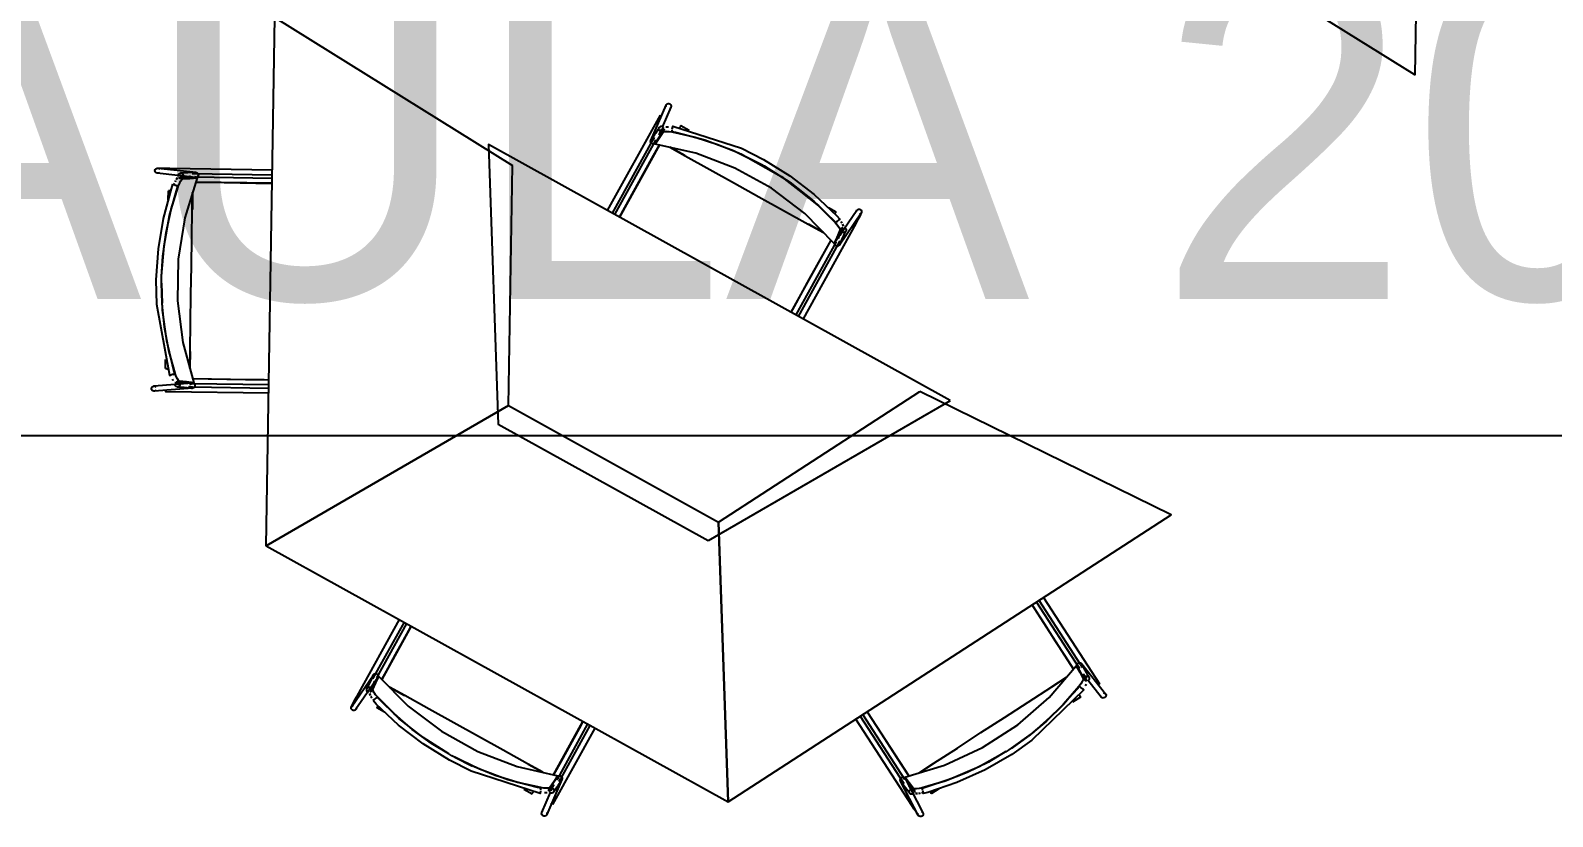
# Model space of a CAD drawing. Header units: metres. Extents: x 3.2 to 22.3, y 0.7 to 22.8.
# Drawn here: x 12.905 to 14.153, y 4.538 to 5.182 of the extents above; entities that cross this region are included whole.
import ezdxf

# ---------------------------------------------------------------- set-up
doc = ezdxf.new("R2010")
doc.units = ezdxf.units.M
for name, color, linetype in [('ARREDI', 9, 'Continuous'), ('PARETI_STRUTTURE', 7, 'Continuous'), ('WAYFINDING_RIQUADRI', 7, 'Continuous'), ('WAYFINDING_TESTI', 7, 'Continuous')]:
    doc.layers.add(name, color=color, linetype=linetype)

msp = doc.modelspace()

# ---------------------------------------------------------------- linework, layer by layer
at = {"layer": 'ARREDI'}
for points in [[(14.0475, 5.5787), (14.0405, 5.1456), (13.8455, 5.267)], [(13.0983, 4.7598), (13.1053, 5.1928), (13.3003, 5.0715)], [(13.4264, 5.1192), (13.4262, 5.1199), (13.4263, 5.1207), (13.4264, 5.1209), (13.4264, 5.1209), (13.4266, 5.1213), (13.4272, 5.1218), (13.4279, 5.1221), (13.4286, 5.1222), (13.4293, 5.1219), (13.4299, 5.1215), (13.4303, 5.1209)], [(13.4303, 5.1209), (13.4305, 5.1202), (13.4304, 5.1194), (13.4303, 5.1192), (13.4303, 5.1192), (13.4301, 5.1187), (13.4295, 5.1182)], [(13.4216, 5.1126), (13.4219, 5.1125), (13.4224, 5.1122)], [(13.4216, 5.1126), (13.4216, 5.1126)], [(13.4224, 5.1122), (13.4229, 5.1119)], [(13.5651, 5.0246), (13.5667, 5.0227), (13.568, 5.0208), (13.5688, 5.0193), (13.5689, 5.0184), (13.5665, 5.013), (13.5641, 5.0076), (13.54, 5.032), (13.5127, 5.0527), (13.4827, 5.0693), (13.4507, 5.0815), (13.4173, 5.089), (13.4206, 5.0939), (13.4239, 5.0988)], [(13.4203, 5.0966), (13.4211, 5.0977), (13.4245, 5.1027)], [(13.4205, 5.1006), (13.4204, 5.1013), (13.4204, 5.102), (13.4207, 5.1025), (13.4208, 5.1027), (13.4213, 5.1031), (13.4213, 5.1032), (13.422, 5.1035), (13.4227, 5.1035), (13.4234, 5.1033), (13.424, 5.1028)], [(13.4246, 5.1014), (13.4245, 5.1007), (13.4243, 5.1002), (13.4242, 5.1001), (13.4237, 5.0996), (13.4237, 5.0996), (13.423, 5.0993), (13.4223, 5.0993), (13.4216, 5.0995), (13.421, 5.0999), (13.4205, 5.1006)], [(13.4239, 5.0988), (13.4247, 5.0992), (13.4263, 5.0994), (13.4286, 5.0992), (13.4311, 5.0989)], [(13.4239, 5.0988), (13.4247, 5.0992), (13.4264, 5.0993), (13.4287, 5.0992), (13.4311, 5.0989)], [(13.4261, 5.1031), (13.4269, 5.1032), (13.4282, 5.1031)], [(13.4269, 5.1032), (13.4282, 5.1031)], [(13.4312, 5.1006), (13.4311, 5.1), (13.431, 5.0995), (13.431, 5.0993)], [(13.4311, 5.0989), (13.4501, 5.0946), (13.4687, 5.0887), (13.4865, 5.0815)], [(13.4313, 5.1013), (13.4315, 5.1021), (13.4316, 5.1027), (13.4317, 5.1032), (13.4317, 5.1035), (13.4317, 5.1035), (13.4317, 5.1035), (13.4317, 5.1033)], [(13.4313, 5.0989), (13.4502, 5.0945), (13.4688, 5.0887), (13.4866, 5.0815)], [(13.4384, 5.1041), (13.4382, 5.1038), (13.438, 5.1034), (13.4377, 5.1028), (13.4373, 5.1022)], [(13.6594, 4.8787), (13.2806, 5.0886), (13.2885, 4.8592)], [(13.388, 5.0291), (13.3924, 5.037), (13.3998, 5.0503), (13.4072, 5.0637), (13.4146, 5.0771), (13.4208, 5.0882)], [(13.4138, 5.0903), (13.4136, 5.0911), (13.4137, 5.0918), (13.4138, 5.092), (13.4138, 5.092), (13.414, 5.0925), (13.4146, 5.093), (13.4153, 5.0933), (13.416, 5.0933), (13.4167, 5.0931)], [(13.4175, 5.0899), (13.417, 5.0894), (13.4163, 5.0891), (13.4155, 5.089), (13.4148, 5.0893), (13.4142, 5.0897), (13.4138, 5.0903)], [(13.4416, 5.0795), (13.4294, 5.0863)], [(13.4294, 5.0863), (13.442, 5.0793), (13.4621, 5.0682), (13.4823, 5.057), (13.5025, 5.0458), (13.5227, 5.0346), (13.5428, 5.0234), (13.5554, 5.0165)], [(13.0075, 5.0658), (13.0071, 5.0665), (13.007, 5.0672), (13.0072, 5.068), (13.0076, 5.0686), (13.0082, 5.069), (13.0089, 5.0693), (13.0094, 5.0693), (13.0097, 5.0692), (13.0103, 5.0689), (13.0109, 5.0684)], [(13.019, 5.0693), (13.019, 5.0693), (13.019, 5.0689), (13.0189, 5.0684)], [(13.2971, 4.8747), (13.3003, 5.0715)], [(13.4872, 5.0812), (13.5208, 5.0625), (13.5514, 5.0385), (13.5651, 5.0247)], [(13.4872, 5.0812), (13.5209, 5.0625), (13.5514, 5.0384), (13.5652, 5.0246)], [(13.0107, 5.0656), (13.0101, 5.0652), (13.0094, 5.065), (13.0089, 5.065), (13.0087, 5.065), (13.008, 5.0653), (13.0075, 5.0658)], [(13.0189, 5.0677), (13.0189, 5.0684)], [(13.0235, 5.058), (13.0241, 5.0591)], [(13.024, 5.0589), (13.0235, 5.0579)], [(13.0255, 5.0613), (13.0245, 5.0599)], [(13.0245, 5.06), (13.0255, 5.0613)], [(13.0261, 5.0542), (13.0271, 5.0564), (13.0281, 5.0585), (13.0291, 5.0599), (13.0298, 5.0604), (13.0357, 5.0608), (13.0416, 5.0612), (13.0314, 5.0285), (13.026, 4.9947), (13.0255, 4.9604), (13.0298, 4.9264), (13.0388, 4.8934), (13.033, 4.894), (13.0271, 4.8946)], [(13.0261, 5.0542), (13.0271, 5.0565), (13.0281, 5.0585), (13.0291, 5.0599), (13.0298, 5.0604)], [(13.0263, 5.0623), (13.0262, 5.063), (13.0263, 5.0637), (13.0267, 5.0644), (13.0273, 5.0648), (13.0273, 5.0648), (13.028, 5.065), (13.0282, 5.065), (13.0287, 5.065), (13.0294, 5.0647), (13.0299, 5.0642)], [(13.0299, 5.0642), (13.0303, 5.0635), (13.0304, 5.0628), (13.0302, 5.062), (13.0298, 5.0614), (13.0293, 5.0609), (13.0292, 5.0609), (13.0286, 5.0607), (13.0284, 5.0607), (13.0278, 5.0608), (13.0271, 5.0611), (13.0266, 5.0616)], [(13.0278, 5.0619), (13.0321, 5.0622), (13.0337, 5.0624)], [(13.0302, 5.0623), (13.0302, 5.0623)], [(13.0363, 5.0625), (13.0353, 5.0625)], [(13.0385, 5.0645), (13.0389, 5.0651), (13.0395, 5.0656), (13.0402, 5.0658), (13.0407, 5.0658), (13.041, 5.0657), (13.0416, 5.0654), (13.0422, 5.0649)], [(13.0416, 5.0612), (13.0394, 5.0621)], [(13.0405, 5.0578), (13.0509, 5.0577), (13.0639, 5.0574), (13.0768, 5.0572), (13.0897, 5.057), (13.1027, 5.0568)], [(13.0422, 5.0649), (13.0425, 5.0643), (13.0426, 5.0635), (13.0424, 5.0628), (13.042, 5.0621), (13.0414, 5.0617), (13.0407, 5.0615)], [(13.0125, 4.9805), (13.0135, 4.9972), (13.0162, 5.0165), (13.0204, 5.0356), (13.0261, 5.0542)], [(13.0125, 4.9805), (13.0135, 4.9972), (13.0162, 5.0164), (13.0204, 5.0354), (13.0261, 5.054)], [(13.0202, 5.0504), (13.0194, 5.0505), (13.0188, 5.0505), (13.0183, 5.0505), (13.018, 5.0505)], [(13.0218, 5.0559), (13.0221, 5.0558), (13.0226, 5.0557), (13.0232, 5.0554), (13.0239, 5.0552), (13.0246, 5.0549)], [(13.023, 5.0567), (13.0226, 5.0557)], [(13.0226, 5.0557), (13.023, 5.0567)], [(13.0258, 5.0545), (13.0256, 5.0546), (13.0252, 5.0547), (13.0246, 5.0549)], [(13.0355, 4.9054), (13.0358, 4.9197), (13.0362, 4.9427), (13.0365, 4.9658), (13.0369, 4.9889), (13.0373, 5.012), (13.0376, 5.035), (13.0379, 5.0493)], [(13.0379, 5.0493), (13.0377, 5.0354)], [(13.5647, 5.0316), (13.565, 5.0322), (13.5654, 5.0328), (13.5656, 5.0332), (13.5657, 5.0334)], [(13.5824, 5.0335), (13.5826, 5.0342), (13.5828, 5.0347), (13.5828, 5.0347), (13.5829, 5.0349), (13.5835, 5.0353), (13.5842, 5.0356)], [(13.5842, 5.0356), (13.585, 5.0356), (13.5857, 5.0353), (13.5862, 5.0348), (13.5866, 5.0341), (13.5867, 5.0334), (13.5866, 5.0326), (13.5864, 5.0322), (13.5864, 5.0322), (13.5862, 5.032), (13.5856, 5.0316), (13.5849, 5.0313)], [(13.5554, 5.0165), (13.5432, 5.0232)], [(13.5652, 5.0246), (13.5668, 5.0226), (13.5681, 5.0208), (13.5688, 5.0193), (13.569, 5.0184)], [(13.5666, 5.0256), (13.5661, 5.0251), (13.5657, 5.0248), (13.5656, 5.0247)], [(13.5666, 5.0256), (13.5671, 5.0261), (13.5677, 5.0266), (13.5685, 5.0273), (13.5688, 5.0275)], [(13.5689, 5.0262), (13.5682, 5.027)], [(13.5688, 5.0276), (13.5688, 5.0275)], [(13.5712, 5.0194), (13.5695, 5.0155), (13.5688, 5.014)], [(13.5705, 5.024), (13.5697, 5.0252)], [(13.5722, 5.0165), (13.5714, 5.0165), (13.5707, 5.0168), (13.5702, 5.0173), (13.5698, 5.0179), (13.5697, 5.0186), (13.5697, 5.0186), (13.5698, 5.0193), (13.5699, 5.0195), (13.5702, 5.02), (13.5708, 5.0204), (13.5715, 5.0207)], [(13.5698, 5.0251), (13.5705, 5.0241)], [(13.5718, 5.0218), (13.571, 5.0233)], [(13.5711, 5.0232), (13.5718, 5.0218)], [(13.5722, 5.0206), (13.5729, 5.0204), (13.5735, 5.0199), (13.5739, 5.0193), (13.574, 5.0185), (13.574, 5.0185), (13.5739, 5.0178), (13.5738, 5.0177), (13.5735, 5.0172), (13.5729, 5.0167), (13.5722, 5.0165)], [(13.5805, 5.0245), (13.5811, 5.0242)], [(13.5819, 5.0238), (13.5819, 5.0238), (13.5818, 5.0238), (13.5816, 5.024), (13.5811, 5.0242)], [(13.5288, 4.951), (13.5315, 4.9558), (13.544, 4.9784), (13.5503, 4.9897), (13.5566, 5.001), (13.5616, 5.0102)], [(13.5641, 5.0077), (13.5659, 5.0091)], [(13.5671, 5.0053), (13.5664, 5.0054), (13.5657, 5.0056), (13.5651, 5.0061), (13.5647, 5.0068), (13.5646, 5.0075), (13.5647, 5.0083)], [(13.5679, 5.0093), (13.5684, 5.0088), (13.5688, 5.0082), (13.5689, 5.0074), (13.5688, 5.0067), (13.5686, 5.0062), (13.5686, 5.0062), (13.5684, 5.006), (13.5678, 5.0056), (13.5671, 5.0053)], [(13.5678, 5.0117), (13.5682, 5.0126)], [(13.0128, 4.9586), (13.0124, 4.9749)], [(13.0124, 4.9749), (13.0128, 4.9586)], [(13.0236, 4.9011), (13.0185, 4.9198), (13.0149, 4.9389), (13.0129, 4.958)], [(13.0236, 4.9009), (13.0185, 4.9197), (13.0149, 4.9388), (13.0129, 4.958)], [(13.0358, 4.919), (13.0356, 4.9054)], [(13.0156, 4.9049), (13.0157, 4.9049)], [(13.0157, 4.9049), (13.0159, 4.9049), (13.0164, 4.9049), (13.0171, 4.9048), (13.0178, 4.9048)], [(13.0221, 4.9002), (13.0214, 4.9), (13.0207, 4.8997), (13.02, 4.8995), (13.0196, 4.8994), (13.0193, 4.8993), (13.0193, 4.8993), (13.0193, 4.8993), (13.0195, 4.8993)], [(13.0213, 4.8963), (13.0218, 4.8952)], [(13.0219, 4.8951), (13.0213, 4.8963)], [(13.0221, 4.9002), (13.0227, 4.9004), (13.0231, 4.9005), (13.0233, 4.9006)], [(13.0271, 4.8946), (13.0264, 4.8951), (13.0255, 4.8965), (13.0245, 4.8985), (13.0236, 4.9009)], [(13.0271, 4.8946), (13.0264, 4.8951), (13.0255, 4.8965), (13.0245, 4.8986), (13.0237, 4.9009)], [(13.0379, 4.8968), (13.0507, 4.8966), (13.066, 4.8963), (13.0813, 4.8961), (13.0965, 4.8959), (13.1005, 4.8958)], [(13.008, 4.8872), (13.0074, 4.8867), (13.0067, 4.8864), (13.0065, 4.8864), (13.006, 4.8864), (13.0052, 4.8866), (13.0047, 4.8871), (13.0043, 4.8877), (13.0041, 4.8885), (13.0042, 4.8892), (13.0046, 4.8899)], [(13.0046, 4.8899), (13.0052, 4.8904), (13.0059, 4.8906), (13.0061, 4.8907), (13.0066, 4.8907), (13.0073, 4.8904), (13.0079, 4.89)], [(13.016, 4.8869), (13.016, 4.8876)], [(13.016, 4.8861), (13.016, 4.886), (13.016, 4.8864), (13.016, 4.8869)], [(13.0308, 4.8925), (13.0293, 4.8926), (13.0234, 4.8933)], [(13.0271, 4.8908), (13.0266, 4.8903), (13.0259, 4.89), (13.0253, 4.89), (13.0252, 4.89), (13.0245, 4.8902), (13.0245, 4.8902), (13.0239, 4.8907), (13.0235, 4.8914), (13.0234, 4.8921)], [(13.0244, 4.894), (13.0251, 4.8943), (13.0257, 4.8943), (13.0259, 4.8943), (13.0265, 4.894), (13.0265, 4.894), (13.0271, 4.8936), (13.0275, 4.8929), (13.0276, 4.8922), (13.0275, 4.8915), (13.0271, 4.8908)], [(13.0393, 4.8896), (13.0388, 4.8891), (13.0381, 4.8889), (13.0378, 4.8888), (13.0373, 4.8889), (13.0366, 4.8891), (13.0361, 4.8896), (13.0357, 4.8902), (13.0355, 4.8909)], [(13.0387, 4.8929), (13.0393, 4.8924), (13.0397, 4.8918), (13.0398, 4.891), (13.0397, 4.8903), (13.0393, 4.8896)], [(13.4693, 4.7792), (13.6345, 4.8862)], [(13.4771, 4.5498), (13.8407, 4.7852), (13.6345, 4.8862)], [(13.2971, 4.8747), (13.4693, 4.7792), (13.4771, 4.5498)], [(13.6594, 4.8786), (13.4607, 4.7637)], [(13.4607, 4.7637), (13.2885, 4.8592)], [(13.0983, 4.7598), (13.4771, 4.5498), (13.4693, 4.7792)], [(13.7265, 4.7113), (13.7287, 4.7079), (13.7369, 4.6951), (13.7453, 4.6822), (13.7536, 4.6694), (13.7605, 4.6587)], [(13.1931, 4.6502), (13.1982, 4.6593), (13.2044, 4.6706), (13.2107, 4.6819), (13.217, 4.6932)], [(13.6364, 4.5613), (13.634, 4.5608), (13.6317, 4.5605), (13.63, 4.5605), (13.6292, 4.5608), (13.6256, 4.5655), (13.622, 4.5702), (13.6547, 4.5799), (13.6859, 4.5943), (13.7147, 4.6129), (13.7405, 4.6355), (13.7628, 4.6614), (13.7656, 4.6562), (13.7684, 4.6509)], [(13.7633, 4.6615), (13.7634, 4.6623), (13.7637, 4.663), (13.7642, 4.6635), (13.7649, 4.6638), (13.7657, 4.6639)], [(13.7657, 4.6639), (13.7664, 4.6637), (13.767, 4.6633), (13.7672, 4.6631), (13.7672, 4.6631), (13.7674, 4.6627), (13.7676, 4.6619), (13.7675, 4.6612), (13.7672, 4.6605), (13.7667, 4.66)], [(13.1835, 4.6409), (13.1852, 4.6448), (13.1859, 4.6463)], [(13.1869, 4.651), (13.1863, 4.6515), (13.1859, 4.6522), (13.1858, 4.6529), (13.1859, 4.6537), (13.1862, 4.6541), (13.1862, 4.6541), (13.1863, 4.6543), (13.1869, 4.6548), (13.1876, 4.655)], [(13.1896, 4.6358), (13.188, 4.6376), (13.1867, 4.6395), (13.1859, 4.641), (13.1858, 4.6419), (13.1882, 4.6473), (13.1906, 4.6527), (13.2147, 4.6284), (13.242, 4.6077), (13.272, 4.591), (13.304, 4.5788), (13.3374, 4.5713), (13.3341, 4.5664), (13.3308, 4.5615)], [(13.1869, 4.6487), (13.1866, 4.6478)], [(13.1876, 4.655), (13.1884, 4.655), (13.1891, 4.6547), (13.1896, 4.6542), (13.19, 4.6536), (13.1901, 4.6528), (13.19, 4.6521)], [(13.1906, 4.6527), (13.1889, 4.6512)], [(13.6339, 4.5737), (13.6459, 4.5815), (13.6652, 4.594), (13.6846, 4.6066), (13.704, 4.6191), (13.7234, 4.6317), (13.7427, 4.6442), (13.7547, 4.652)], [(13.743, 4.6444), (13.7547, 4.652)], [(13.7684, 4.651), (13.7683, 4.6501), (13.7677, 4.6486), (13.7666, 4.6466), (13.765, 4.6446)], [(13.7684, 4.6509), (13.7683, 4.6501), (13.7677, 4.6485), (13.7665, 4.6465), (13.765, 4.6446)], [(13.7683, 4.6547), (13.7687, 4.6539), (13.7715, 4.6487)], [(13.7711, 4.6489), (13.7704, 4.6491), (13.7697, 4.6495), (13.7694, 4.65), (13.7693, 4.6501), (13.7691, 4.6508), (13.7692, 4.6515), (13.7695, 4.6522), (13.7701, 4.6527), (13.7708, 4.653), (13.7715, 4.6531)], [(13.7701, 4.6452), (13.7708, 4.6462)], [(13.7708, 4.6463), (13.7702, 4.6452)], [(13.7715, 4.6531), (13.7722, 4.6529), (13.7728, 4.6525), (13.7732, 4.652), (13.7733, 4.6519), (13.7734, 4.6512), (13.7734, 4.6512), (13.7734, 4.6505), (13.773, 4.6498), (13.7725, 4.6493)], [(13.7809, 4.646), (13.7804, 4.6456)], [(13.7816, 4.6465), (13.7817, 4.6465), (13.7814, 4.6463), (13.7809, 4.646)], [(13.1729, 4.6365), (13.1729, 4.6366), (13.1729, 4.6365), (13.1732, 4.6364), (13.1736, 4.6361)], [(13.1742, 4.6358), (13.1736, 4.6361)], [(13.1825, 4.6397), (13.1818, 4.64), (13.1812, 4.6404), (13.1808, 4.6411), (13.1807, 4.6418), (13.1807, 4.6419), (13.1809, 4.6425), (13.1809, 4.6427), (13.1812, 4.6432), (13.1818, 4.6436), (13.1825, 4.6438)], [(13.1825, 4.6438), (13.1833, 4.6438), (13.184, 4.6436), (13.1846, 4.6431), (13.1849, 4.6424), (13.185, 4.6417), (13.185, 4.6417), (13.1849, 4.641), (13.1848, 4.6409), (13.1845, 4.6404), (13.1839, 4.6399), (13.1832, 4.6397)], [(13.1829, 4.6386), (13.1837, 4.6371)], [(13.1837, 4.6371), (13.1829, 4.6386)], [(13.1842, 4.6363), (13.185, 4.6352)], [(13.185, 4.6352), (13.1842, 4.6363)], [(13.1896, 4.6358), (13.1879, 4.6377), (13.1866, 4.6396), (13.1859, 4.6411), (13.1858, 4.6419)], [(13.1859, 4.6342), (13.1866, 4.6333)], [(13.1859, 4.6328), (13.186, 4.6328)], [(13.1882, 4.6348), (13.1876, 4.6343), (13.1871, 4.6338), (13.1866, 4.6333), (13.1862, 4.633), (13.186, 4.6328)], [(13.1882, 4.6348), (13.1886, 4.6352), (13.189, 4.6355), (13.1891, 4.6357)], [(13.2481, 4.5891), (13.2339, 4.5978), (13.2181, 4.6093), (13.2033, 4.6219), (13.1896, 4.6358)], [(13.2481, 4.5891), (13.2339, 4.5978), (13.2181, 4.6092), (13.2034, 4.6219), (13.1897, 4.6357)], [(13.1994, 4.6439), (13.2116, 4.6371)], [(13.3253, 4.5741), (13.3127, 4.581), (13.2926, 4.5922), (13.2724, 4.6034), (13.2522, 4.6146), (13.232, 4.6258), (13.2119, 4.6369), (13.1994, 4.6439)], [(13.765, 4.6446), (13.7523, 4.6298), (13.7384, 4.6162), (13.7236, 4.6038)], [(13.7649, 4.6444), (13.7522, 4.6297), (13.7383, 4.6161), (13.7236, 4.6038)], [(13.765, 4.6375), (13.7654, 4.6369), (13.7658, 4.6364), (13.7661, 4.636), (13.7662, 4.6357)], [(13.7655, 4.6445), (13.7656, 4.6443), (13.766, 4.644), (13.7665, 4.6437)], [(13.7687, 4.642), (13.7688, 4.6419), (13.7689, 4.6418), (13.7688, 4.6419), (13.7686, 4.642), (13.7682, 4.6423), (13.7677, 4.6427), (13.7665, 4.6437)], [(13.7848, 4.6349), (13.7841, 4.6351), (13.7835, 4.6355), (13.7833, 4.6357), (13.7833, 4.6357), (13.783, 4.6361), (13.7829, 4.6368)], [(13.7852, 4.6392), (13.7859, 4.639), (13.7865, 4.6386), (13.7867, 4.6384), (13.7867, 4.6384), (13.787, 4.638), (13.7872, 4.6372), (13.7871, 4.6365), (13.7868, 4.6358), (13.7862, 4.6353), (13.7855, 4.635), (13.7848, 4.6349)], [(13.1705, 4.6248), (13.1697, 4.6248), (13.1691, 4.6251), (13.1685, 4.6256), (13.1681, 4.6262), (13.168, 4.627), (13.1681, 4.6277), (13.1684, 4.6281), (13.1684, 4.6281), (13.1685, 4.6283), (13.1691, 4.6288), (13.1698, 4.629)], [(13.1723, 4.6268), (13.1722, 4.6261), (13.1719, 4.6257), (13.1719, 4.6257), (13.1718, 4.6255), (13.1712, 4.625), (13.1705, 4.6248)], [(13.19, 4.6288), (13.1897, 4.6281), (13.1894, 4.6275), (13.1891, 4.6271), (13.189, 4.6269)], [(13.6253, 4.5712), (13.6197, 4.5799), (13.6126, 4.5908), (13.6056, 4.6016), (13.5986, 4.6125), (13.5916, 4.6233)], [(13.3581, 4.6157), (13.355, 4.61), (13.3476, 4.5966), (13.3401, 4.5833), (13.334, 4.5721)], [(13.7098, 4.594), (13.7232, 4.6035)], [(13.7231, 4.6034), (13.7098, 4.594)], [(13.2676, 4.5791), (13.253, 4.5864)], [(13.253, 4.5864), (13.2676, 4.5791)], [(13.7051, 4.591), (13.6907, 4.5825), (13.6732, 4.5739), (13.655, 4.5668), (13.6364, 4.5613)], [(13.7051, 4.591), (13.6908, 4.5825), (13.6733, 4.574), (13.6551, 4.5669), (13.6365, 4.5613)], [(13.3235, 4.5615), (13.3045, 4.5658), (13.286, 4.5716), (13.2688, 4.5786)], [(13.3236, 4.5615), (13.3046, 4.5658), (13.286, 4.5716), (13.2688, 4.5786)], [(13.3131, 4.5808), (13.3253, 4.5741)], [(13.3372, 4.5705), (13.3378, 4.571), (13.3385, 4.5712), (13.3392, 4.5713), (13.3399, 4.5711), (13.3405, 4.5706), (13.3409, 4.57)], [(13.3409, 4.57), (13.3411, 4.5693), (13.341, 4.5685), (13.3409, 4.5683), (13.3409, 4.5683), (13.3407, 4.5679), (13.3402, 4.5674), (13.3395, 4.5671), (13.3387, 4.567), (13.338, 4.5673)], [(13.6185, 4.5686), (13.6189, 4.5692), (13.6195, 4.5697), (13.6201, 4.57), (13.6209, 4.57), (13.6216, 4.5698), (13.6222, 4.5693)], [(13.622, 4.5701), (13.6224, 4.5679)], [(13.6339, 4.5737), (13.6456, 4.5813)], [(13.3164, 4.5563), (13.3165, 4.5565), (13.3167, 4.5569), (13.3171, 4.5575), (13.3174, 4.5582)], [(13.3234, 4.559), (13.3233, 4.5583), (13.3231, 4.5576), (13.3231, 4.5571), (13.323, 4.5568), (13.323, 4.5568), (13.323, 4.5568), (13.323, 4.5571)], [(13.3235, 4.5597), (13.3236, 4.5604), (13.3237, 4.5608), (13.3237, 4.5611)], [(13.3308, 4.5615), (13.33, 4.5611), (13.3283, 4.561), (13.326, 4.5611), (13.3236, 4.5615)], [(13.3308, 4.5615), (13.3301, 4.5611), (13.3284, 4.561), (13.3261, 4.5611), (13.3236, 4.5615)], [(13.3301, 4.5589), (13.3302, 4.5596), (13.3304, 4.5602), (13.3305, 4.5603), (13.331, 4.5608), (13.331, 4.5608), (13.3317, 4.5611), (13.3325, 4.5611), (13.3332, 4.5609), (13.3338, 4.5604), (13.3342, 4.5598)], [(13.3344, 4.5638), (13.3336, 4.5626), (13.3303, 4.5577)], [(13.3342, 4.5598), (13.3344, 4.5591), (13.3343, 4.5583), (13.334, 4.5578), (13.3339, 4.5577), (13.3335, 4.5572), (13.3334, 4.5572), (13.3327, 4.5569), (13.332, 4.5569), (13.3313, 4.5571), (13.3307, 4.5575)], [(13.6209, 4.5658), (13.6202, 4.5658), (13.6195, 4.566), (13.6189, 4.5665), (13.6186, 4.5669), (13.6185, 4.5671), (13.6184, 4.5678), (13.6185, 4.5686)], [(13.6253, 4.563), (13.6264, 4.5617), (13.629, 4.5583)], [(13.6296, 4.5569), (13.629, 4.5564), (13.6283, 4.5561), (13.6276, 4.5561), (13.6269, 4.5563), (13.6268, 4.5563), (13.6263, 4.5567), (13.6262, 4.5569), (13.626, 4.5574), (13.6258, 4.5581), (13.626, 4.5588)], [(13.626, 4.5588), (13.6263, 4.5595), (13.6269, 4.56), (13.6276, 4.5603), (13.6283, 4.5603), (13.629, 4.5601), (13.629, 4.5601), (13.6296, 4.5596), (13.6297, 4.5595), (13.63, 4.559), (13.6301, 4.5582), (13.63, 4.5575)], [(13.6364, 4.5613), (13.6339, 4.5607), (13.6316, 4.5605), (13.63, 4.5605), (13.6292, 4.5608)], [(13.6361, 4.5572), (13.6371, 4.5575)], [(13.6371, 4.5575), (13.6361, 4.5572)], [(13.6366, 4.5595), (13.6365, 4.5602), (13.6363, 4.5606), (13.6363, 4.5608)], [(13.6368, 4.5588), (13.637, 4.5581), (13.6371, 4.5575)], [(13.644, 4.5566), (13.6438, 4.5568), (13.6436, 4.5572), (13.6432, 4.5578), (13.6428, 4.5584)], [(13.3287, 4.5572), (13.3278, 4.5572), (13.3266, 4.5572)], [(13.3279, 4.5572), (13.3266, 4.5572)], [(13.3324, 4.5481), (13.3318, 4.5484)], [(13.3331, 4.5477), (13.3328, 4.5479), (13.3324, 4.5481)], [(13.3331, 4.5477), (13.3331, 4.5477)], [(13.6278, 4.5469), (13.6279, 4.5469)], [(13.6286, 4.5473), (13.6281, 4.5471), (13.6279, 4.5469)], [(13.6291, 4.5477), (13.6286, 4.5473)], [(13.6308, 4.5567), (13.6325, 4.5567)], [(13.6324, 4.5567), (13.6308, 4.5567)], [(13.6347, 4.5569), (13.6334, 4.5568)], [(13.6337, 4.5568), (13.6348, 4.557)], [(13.6372, 4.557), (13.6373, 4.5567), (13.6373, 4.5566), (13.6373, 4.5567)], [(13.3244, 4.5395), (13.3242, 4.5402), (13.3243, 4.5409), (13.3244, 4.5412), (13.3244, 4.5412), (13.3246, 4.5416), (13.3252, 4.5421)], [(13.3284, 4.5411), (13.3285, 4.5404), (13.3284, 4.5397), (13.3284, 4.5394), (13.3284, 4.5394), (13.3281, 4.539), (13.3276, 4.5385), (13.3269, 4.5382), (13.3261, 4.5382), (13.3254, 4.5384), (13.3248, 4.5388), (13.3244, 4.5395)], [(13.6371, 4.5393), (13.6368, 4.5386), (13.6362, 4.5381), (13.6355, 4.5379), (13.6347, 4.5378), (13.634, 4.5381), (13.6334, 4.5385), (13.6332, 4.5389), (13.6332, 4.539), (13.6331, 4.5392), (13.6329, 4.5399), (13.633, 4.5407)], [(13.6361, 4.5418), (13.6367, 4.5414), (13.637, 4.541), (13.637, 4.5409), (13.6371, 4.5407), (13.6372, 4.54), (13.6371, 4.5392)]]:
    msp.add_lwpolyline(points, dxfattribs=at)
for points in [[(13.4173, 5.089), (13.4177, 5.092)], [(13.0388, 4.8934), (13.036, 4.8923)], [(13.2971, 4.8747), (13.0983, 4.7598)], [(13.7628, 4.6614), (13.7653, 4.6596)], [(13.3374, 4.5713), (13.337, 4.5683)]]:
    msp.add_lwpolyline(points, close=True, dxfattribs=at)
at = {"layer": 'PARETI_STRUTTURE'}
for points in [[(13.4138, 5.092), (13.4264, 5.1209)], [(13.4303, 5.1192), (13.4232, 5.1029)], [(13.3783, 5.0345), (13.4216, 5.1126)], [(13.4207, 5.1025), (13.4206, 5.1025), (13.4202, 5.1018), (13.4201, 5.1017), (13.4195, 5.1007), (13.4194, 5.1006), (13.4189, 5.0997), (13.4188, 5.0996), (13.4187, 5.0995), (13.4181, 5.0985), (13.418, 5.0984), (13.4175, 5.0976), (13.4175, 5.0975), (13.4174, 5.0974), (13.4168, 5.0964), (13.4167, 5.0963), (13.4162, 5.0955), (13.4161, 5.0954), (13.416, 5.0953), (13.416, 5.0952), (13.4154, 5.0943), (13.4153, 5.0942), (13.4148, 5.0934), (13.4148, 5.0933), (13.4147, 5.0932), (13.4146, 5.0931), (13.4143, 5.0927), (13.4138, 5.092)], [(13.4164, 5.0943), (13.415, 5.0917)], [(13.418, 5.0903), (13.4243, 5.1002)], [(13.4226, 5.1014), (13.4207, 5.0972)], [(13.4215, 5.0985), (13.422, 5.0994)], [(13.431, 5.0993), (13.4339, 5.0987), (13.4582, 5.0924), (13.4817, 5.0836), (13.5042, 5.0726)], [(13.4317, 5.1035), (13.4882, 5.0855), (13.5063, 5.0764)], [(13.4384, 5.1041), (13.4451, 5.1004)], [(13.4149, 5.0915), (13.3821, 5.0324)], [(13.3842, 5.0312), (13.4177, 5.0915)], [(13.4208, 5.0882), (13.388, 5.0291)], [(13.4182, 5.0913), (13.4178, 5.0903)], [(13.0091, 5.0693), (13.0105, 5.0693), (13.0121, 5.0693), (13.0154, 5.0693), (13.019, 5.0693)], [(13.0094, 5.0693), (13.0407, 5.0658)], [(13.019, 5.0693), (13.1033, 5.0679)], [(13.5042, 5.0726), (13.5067, 5.0712), (13.5278, 5.0577), (13.5475, 5.0421), (13.5656, 5.0247)], [(13.5063, 5.0764), (13.5277, 5.063), (13.5478, 5.0476), (13.5662, 5.0303), (13.5688, 5.0275)], [(13.0402, 5.0615), (13.0089, 5.065)], [(13.0399, 5.0656), (13.0281, 5.065)], [(13.0284, 5.0607), (13.0284, 5.0607), (13.0286, 5.0607), (13.0287, 5.0607), (13.0288, 5.0607), (13.029, 5.0607), (13.0291, 5.0608), (13.0293, 5.0608), (13.0295, 5.0608), (13.0296, 5.0608), (13.0298, 5.0608), (13.0299, 5.0608), (13.03, 5.0608), (13.0301, 5.0608), (13.0303, 5.0608), (13.0304, 5.0608), (13.0305, 5.0608), (13.0308, 5.0608), (13.0309, 5.0608), (13.0311, 5.0608), (13.0312, 5.0609), (13.0313, 5.0609), (13.0314, 5.0609), (13.0316, 5.0609), (13.0317, 5.0609), (13.0318, 5.0609), (13.032, 5.0609), (13.0321, 5.0609), (13.0322, 5.0609), (13.0325, 5.0609), (13.0326, 5.0609), (13.0328, 5.0609), (13.0329, 5.0609), (13.033, 5.0609), (13.0332, 5.0609), (13.0333, 5.0609), (13.0334, 5.061), (13.0335, 5.061), (13.0337, 5.061), (13.0339, 5.061), (13.0341, 5.061), (13.0342, 5.061), (13.0343, 5.061), (13.0345, 5.061), (13.0346, 5.061), (13.0347, 5.061), (13.0349, 5.061), (13.035, 5.061), (13.0351, 5.061), (13.0353, 5.061), (13.0354, 5.0611), (13.0356, 5.0611), (13.0358, 5.0611), (13.0359, 5.0611), (13.036, 5.0611), (13.0362, 5.0611), (13.0363, 5.0611), (13.0364, 5.0611), (13.0366, 5.0611), (13.0367, 5.0611), (13.0368, 5.0611), (13.0371, 5.0611), (13.0372, 5.0611), (13.0373, 5.0611), (13.0375, 5.0612), (13.0376, 5.0612), (13.0377, 5.0612), (13.0379, 5.0612), (13.038, 5.0612), (13.0381, 5.0612), (13.0383, 5.0612), (13.0384, 5.0612), (13.0385, 5.0612), (13.0388, 5.0612), (13.0389, 5.0612), (13.0391, 5.0612), (13.0392, 5.0612), (13.0393, 5.0612), (13.0394, 5.0613), (13.0396, 5.0613), (13.0397, 5.0613), (13.0398, 5.0613), (13.04, 5.0613), (13.0401, 5.0613)], [(13.0302, 5.0623), (13.0321, 5.0623)], [(13.1032, 5.0636), (13.0375, 5.0646)], [(13.0398, 5.0621), (13.1032, 5.0611)], [(13.1031, 5.0568), (13.0405, 5.0578)], [(13.0081, 4.9778), (13.0098, 5.003), (13.014, 5.028), (13.0206, 5.0524), (13.0218, 5.056)], [(13.0125, 4.9777), (13.0125, 4.9806), (13.0145, 5.0056), (13.0189, 5.0303), (13.0259, 5.0545)], [(13.0179, 5.0433), (13.018, 5.0505)], [(13.5595, 5.0369), (13.5657, 5.0335)], [(13.565, 5.0087), (13.5828, 5.0347)], [(13.5864, 5.0322), (13.5686, 5.0062)], [(13.5865, 5.0324), (13.5859, 5.0312), (13.5852, 5.0298), (13.5836, 5.027), (13.5819, 5.0238)], [(13.5819, 5.0238), (13.5386, 4.9457)], [(13.5649, 5.0089), (13.5649, 5.009), (13.565, 5.0091), (13.565, 5.0093), (13.5651, 5.0094), (13.5651, 5.0095), (13.5652, 5.0096), (13.5653, 5.0097), (13.5653, 5.0098), (13.5654, 5.01), (13.5654, 5.0101), (13.5655, 5.0102), (13.5655, 5.0103), (13.5656, 5.0106), (13.5657, 5.0107), (13.5658, 5.0108), (13.5658, 5.0109), (13.5659, 5.011), (13.5659, 5.0111), (13.566, 5.0113), (13.5661, 5.0114), (13.5661, 5.0115), (13.5662, 5.0116), (13.5662, 5.0117), (13.5663, 5.0119), (13.5664, 5.0121), (13.5664, 5.0122), (13.5665, 5.0123), (13.5666, 5.0125), (13.5666, 5.0126), (13.5667, 5.0127), (13.5667, 5.0128), (13.5668, 5.0129), (13.5668, 5.013), (13.5669, 5.0132), (13.5669, 5.0133), (13.567, 5.0134), (13.5671, 5.0136), (13.5672, 5.0138), (13.5672, 5.0139), (13.5673, 5.014), (13.5673, 5.0141), (13.5674, 5.0142), (13.5675, 5.0144), (13.5675, 5.0145), (13.5676, 5.0146), (13.5676, 5.0147), (13.5677, 5.0148), (13.5677, 5.0149), (13.5678, 5.0152), (13.5679, 5.0153), (13.568, 5.0154), (13.568, 5.0155), (13.5681, 5.0157), (13.5681, 5.0158), (13.5682, 5.0159), (13.5682, 5.016), (13.5683, 5.0161), (13.5683, 5.0162), (13.5684, 5.0164), (13.5685, 5.0165), (13.5686, 5.0167), (13.5686, 5.0168), (13.5687, 5.017), (13.5687, 5.0171), (13.5688, 5.0172), (13.5689, 5.0173), (13.5689, 5.0174), (13.569, 5.0175), (13.569, 5.0177), (13.5691, 5.0178), (13.5692, 5.018), (13.5692, 5.0181), (13.5693, 5.0183), (13.5694, 5.0184), (13.5694, 5.0185), (13.5695, 5.0186), (13.5695, 5.0187), (13.5696, 5.0189), (13.5696, 5.019), (13.5697, 5.0191), (13.5697, 5.0192), (13.5698, 5.0193), (13.5699, 5.0195), (13.5699, 5.0195)], [(13.5288, 4.9511), (13.5616, 5.0102)], [(13.5657, 5.0087), (13.5326, 4.949)], [(13.5348, 4.9477), (13.5691, 5.0097)], [(13.5688, 5.007), (13.5738, 5.0177)], [(13.5704, 5.0172), (13.5695, 5.0155)], [(13.0193, 4.8993), (13.0086, 4.9576), (13.0081, 4.9778)], [(13.0234, 4.9006), (13.0225, 4.9035), (13.0167, 4.9278), (13.0133, 4.9527), (13.0125, 4.9777)], [(13.0156, 4.9049), (13.0158, 4.9125)], [(13.0379, 4.8968), (13.1005, 4.8958)], [(13.0061, 4.8907), (13.0375, 4.8932)], [(13.0378, 4.8888), (13.0064, 4.8864)], [(13.1003, 4.8847), (13.016, 4.886)], [(13.0253, 4.89), (13.0254, 4.89), (13.0255, 4.89), (13.0257, 4.89), (13.0259, 4.8899), (13.0261, 4.8899), (13.0262, 4.8899), (13.0263, 4.8899), (13.0266, 4.8899), (13.0267, 4.8899), (13.0268, 4.8899), (13.027, 4.8899), (13.0271, 4.8898), (13.0272, 4.8898), (13.0274, 4.8898), (13.0275, 4.8898), (13.0276, 4.8898), (13.0277, 4.8898), (13.0279, 4.8898), (13.0281, 4.8898), (13.0283, 4.8897), (13.0284, 4.8897), (13.0285, 4.8897), (13.0287, 4.8897), (13.0288, 4.8897), (13.0289, 4.8897), (13.0291, 4.8897), (13.0292, 4.8897), (13.0293, 4.8897), (13.0295, 4.8897), (13.0297, 4.8896), (13.0298, 4.8896), (13.03, 4.8896), (13.0301, 4.8896), (13.0304, 4.8896), (13.0305, 4.8896), (13.0306, 4.8896), (13.0308, 4.8895), (13.0309, 4.8895), (13.031, 4.8895), (13.0312, 4.8895), (13.0313, 4.8895), (13.0314, 4.8895), (13.0315, 4.8895), (13.0317, 4.8895), (13.0319, 4.8894), (13.0321, 4.8894), (13.0322, 4.8894), (13.0323, 4.8894), (13.0326, 4.8894), (13.0327, 4.8894), (13.0328, 4.8894), (13.033, 4.8894), (13.0331, 4.8894), (13.0332, 4.8893), (13.0334, 4.8893), (13.0335, 4.8893), (13.0336, 4.8893), (13.0338, 4.8893), (13.0339, 4.8893), (13.0342, 4.8893), (13.0343, 4.8893), (13.0344, 4.8893), (13.0346, 4.8892), (13.0347, 4.8892), (13.0348, 4.8892), (13.0349, 4.8892), (13.0351, 4.8892), (13.0352, 4.8892), (13.0353, 4.8892), (13.0355, 4.8892), (13.0356, 4.8892), (13.0357, 4.8891), (13.0359, 4.8891), (13.036, 4.8891), (13.0361, 4.8891), (13.0362, 4.8891), (13.0364, 4.8891), (13.0365, 4.8891), (13.0366, 4.8891), (13.0368, 4.8891), (13.0369, 4.889), (13.037, 4.889), (13.0378, 4.8888)], [(13.0374, 4.8934), (13.0257, 4.8943)], [(13.0293, 4.8926), (13.0275, 4.8927)], [(13.0346, 4.8901), (13.0376, 4.89)], [(13.1004, 4.8915), (13.0365, 4.8925)], [(13.0378, 4.89), (13.1004, 4.889)], [(13.7605, 4.6587), (13.7265, 4.7112)], [(13.7301, 4.7136), (13.7649, 4.6599)], [(13.7662, 4.6624), (13.7322, 4.7149)], [(13.7358, 4.7173), (13.7817, 4.6465)], [(13.1729, 4.6366), (13.2076, 4.6992)], [(13.2114, 4.6971), (13.1856, 4.6507)], [(13.189, 4.6516), (13.2135, 4.6959)], [(13.2173, 4.6938), (13.1931, 4.6502)], [(13.7637, 4.6602), (13.7694, 4.65)], [(13.7644, 4.6595), (13.7638, 4.6604)], [(13.7679, 4.6597), (13.7663, 4.6622)], [(13.7672, 4.6631), (13.7867, 4.6384)], [(13.7732, 4.652), (13.7731, 4.6521), (13.7731, 4.6522), (13.773, 4.6523), (13.7729, 4.6525), (13.7729, 4.6526), (13.7728, 4.6528), (13.7727, 4.6529), (13.7726, 4.653), (13.7726, 4.6531), (13.7725, 4.6532), (13.7724, 4.6534), (13.7724, 4.6535), (13.7723, 4.6536), (13.7723, 4.6537), (13.7722, 4.6538), (13.7721, 4.6539), (13.7721, 4.6541), (13.772, 4.6542), (13.7719, 4.6543), (13.7719, 4.6544), (13.7718, 4.6545), (13.7717, 4.6546), (13.7717, 4.6547), (13.7716, 4.6549), (13.7715, 4.655), (13.7715, 4.6551), (13.7714, 4.6552), (13.7713, 4.6554), (13.7712, 4.6555), (13.7712, 4.6556), (13.7711, 4.6558), (13.771, 4.656), (13.7709, 4.6561), (13.7708, 4.6562), (13.7708, 4.6563), (13.7707, 4.6565), (13.7706, 4.6566), (13.7706, 4.6567), (13.7704, 4.6569), (13.7704, 4.657), (13.7703, 4.6571), (13.7703, 4.6573), (13.7701, 4.6575), (13.7701, 4.6576), (13.77, 4.6577), (13.7699, 4.6578), (13.7699, 4.6579), (13.7698, 4.6581), (13.7698, 4.6582), (13.7696, 4.6584), (13.7696, 4.6585), (13.7695, 4.6586), (13.7694, 4.6587), (13.7694, 4.6589), (13.7693, 4.659), (13.7692, 4.6591), (13.7692, 4.6592), (13.7691, 4.6593), (13.769, 4.6594), (13.769, 4.6596), (13.7689, 4.6597), (13.7689, 4.6598), (13.7688, 4.6599), (13.7687, 4.66), (13.7687, 4.6601), (13.7686, 4.6602), (13.7685, 4.6603), (13.7685, 4.6605), (13.7683, 4.6607), (13.7683, 4.6608), (13.7682, 4.6609), (13.7681, 4.661), (13.7681, 4.6611), (13.768, 4.6613), (13.768, 4.6614), (13.7678, 4.6616), (13.7678, 4.6617), (13.7677, 4.6618), (13.7676, 4.662), (13.7675, 4.6622), (13.7674, 4.6623), (13.7672, 4.6631)], [(13.1684, 4.6281), (13.1862, 4.6541)], [(13.1898, 4.6517), (13.1719, 4.6257)], [(13.1859, 4.6533), (13.1809, 4.6427)], [(13.1843, 4.6432), (13.1852, 4.6448)], [(13.1899, 4.6514), (13.1898, 4.6513), (13.1897, 4.6512), (13.1897, 4.6511), (13.1896, 4.651), (13.1896, 4.6508), (13.1895, 4.6507), (13.1895, 4.6506), (13.1894, 4.6505), (13.1894, 4.6504), (13.1893, 4.6503), (13.1892, 4.6501), (13.1892, 4.65), (13.1891, 4.6498), (13.189, 4.6497), (13.189, 4.6495), (13.1889, 4.6494), (13.1888, 4.6493), (13.1888, 4.6492), (13.1887, 4.6491), (13.1887, 4.649), (13.1886, 4.6488), (13.1886, 4.6487), (13.1885, 4.6486), (13.1885, 4.6485), (13.1883, 4.6482), (13.1883, 4.6481), (13.1882, 4.648), (13.1882, 4.6479), (13.1881, 4.6478), (13.1881, 4.6477), (13.188, 4.6475), (13.188, 4.6474), (13.1879, 4.6473), (13.1878, 4.6472), (13.1878, 4.6471), (13.1877, 4.6469), (13.1876, 4.6467), (13.1876, 4.6466), (13.1875, 4.6465), (13.1874, 4.6463), (13.1874, 4.6462), (13.1873, 4.6461), (13.1873, 4.646), (13.1872, 4.6459), (13.1872, 4.6457), (13.1871, 4.6456), (13.187, 4.6455), (13.187, 4.6454), (13.1869, 4.6452), (13.1868, 4.645), (13.1868, 4.6449), (13.1867, 4.6448), (13.1867, 4.6447), (13.1866, 4.6446), (13.1865, 4.6444), (13.1865, 4.6443), (13.1864, 4.6442), (13.1864, 4.6441), (13.1863, 4.6438), (13.1862, 4.6437), (13.1862, 4.6436), (13.1861, 4.6435), (13.186, 4.6434), (13.186, 4.6433), (13.1859, 4.6431), (13.1859, 4.643), (13.1858, 4.6429), (13.1858, 4.6428), (13.1857, 4.6427), (13.1856, 4.6426), (13.1855, 4.6423), (13.1855, 4.6422), (13.1854, 4.6421), (13.1854, 4.642), (13.1853, 4.6418), (13.1853, 4.6417), (13.1852, 4.6416), (13.1851, 4.6415), (13.1851, 4.6414), (13.185, 4.6412), (13.185, 4.6411), (13.1849, 4.641), (13.1849, 4.6409), (13.1849, 4.6409)], [(13.7713, 4.6509), (13.7684, 4.6545)], [(13.7692, 4.6532), (13.7698, 4.6523)], [(13.7833, 4.6357), (13.7723, 4.6496)], [(13.1682, 4.6279), (13.1688, 4.6291), (13.1696, 4.6305), (13.1711, 4.6334), (13.1729, 4.6365)], [(13.2485, 4.584), (13.227, 4.5973), (13.2069, 4.6127), (13.1885, 4.63), (13.1859, 4.6328)], [(13.2506, 4.5877), (13.248, 4.5892), (13.2269, 4.6027), (13.2072, 4.6182), (13.1892, 4.6357)], [(13.7654, 4.6445), (13.7636, 4.6422), (13.7466, 4.6238), (13.7278, 4.6071), (13.7075, 4.5925)], [(13.7689, 4.6418), (13.7263, 4.6005), (13.7098, 4.5888)], [(13.7662, 4.6357), (13.7598, 4.6316)], [(13.1952, 4.6234), (13.189, 4.6269)], [(13.5856, 4.62), (13.6214, 4.5648)], [(13.6221, 4.5682), (13.5877, 4.6214)], [(13.5913, 4.6237), (13.6254, 4.5712)], [(13.3678, 4.6103), (13.3331, 4.5477)], [(13.3339, 4.5721), (13.3581, 4.6157)], [(13.3619, 4.6137), (13.3371, 4.5688)], [(13.3399, 4.5688), (13.3641, 4.6124)], [(13.6278, 4.5469), (13.582, 4.6177)], [(13.323, 4.5568), (13.2665, 4.5749), (13.2485, 4.584)], [(13.3237, 4.5611), (13.3208, 4.5617), (13.2966, 4.568), (13.2731, 4.5767), (13.2506, 4.5877)], [(13.7075, 4.5925), (13.705, 4.5909), (13.6832, 4.5786), (13.6602, 4.5686), (13.6363, 4.5609)], [(13.7098, 4.5888), (13.6879, 4.5762), (13.6649, 4.5657), (13.641, 4.5576), (13.6373, 4.5566)], [(13.3368, 4.57), (13.3304, 4.5602)], [(13.3365, 4.569), (13.337, 4.57)], [(13.3164, 4.5563), (13.3097, 4.56)], [(13.3244, 4.5412), (13.3315, 4.5574)], [(13.3409, 4.5683), (13.3284, 4.5394)], [(13.3321, 4.5589), (13.334, 4.5632)], [(13.3332, 4.5618), (13.3327, 4.5609)], [(13.334, 4.5578), (13.3341, 4.5579), (13.3345, 4.5585), (13.3346, 4.5586), (13.3347, 4.5587), (13.3353, 4.5597), (13.3354, 4.5598), (13.3359, 4.5606), (13.3359, 4.5607), (13.336, 4.5608), (13.3366, 4.5618), (13.3367, 4.5619), (13.3372, 4.5627), (13.3373, 4.5628), (13.3374, 4.5629), (13.338, 4.5639), (13.3381, 4.564), (13.3385, 4.5648), (13.3386, 4.5649), (13.3387, 4.565), (13.3388, 4.5651), (13.3394, 4.5661), (13.3395, 4.5662), (13.3399, 4.5669), (13.34, 4.567), (13.34, 4.5671), (13.3401, 4.5672), (13.3404, 4.5677), (13.3409, 4.5683)], [(13.3387, 4.5667), (13.3398, 4.5686)], [(13.6332, 4.539), (13.6186, 4.5669)], [(13.6192, 4.5663), (13.6262, 4.5569)], [(13.6225, 4.5689), (13.637, 4.541)], [(13.6227, 4.5689), (13.6228, 4.5688), (13.6228, 4.5687), (13.6229, 4.5686), (13.623, 4.5685), (13.6231, 4.5684), (13.6232, 4.5682), (13.6232, 4.5681), (13.6233, 4.568), (13.6234, 4.5679), (13.6235, 4.5678), (13.6236, 4.5677), (13.6236, 4.5676), (13.6237, 4.5675), (13.6238, 4.5674), (13.6239, 4.5673), (13.6239, 4.5672), (13.624, 4.5671), (13.6241, 4.567), (13.6243, 4.5668), (13.6243, 4.5667), (13.6244, 4.5666), (13.6245, 4.5665), (13.6246, 4.5664), (13.6247, 4.5662), (13.6247, 4.5661), (13.6248, 4.566), (13.6249, 4.5659), (13.625, 4.5658), (13.625, 4.5657), (13.6251, 4.5656), (13.6252, 4.5655), (13.6253, 4.5654), (13.6254, 4.5653), (13.6254, 4.5652), (13.6255, 4.5651), (13.6256, 4.565), (13.6258, 4.5648), (13.6258, 4.5647), (13.6259, 4.5646), (13.626, 4.5645), (13.6261, 4.5644), (13.6261, 4.5643), (13.6262, 4.5641), (13.6263, 4.564), (13.6264, 4.5639), (13.6264, 4.5638), (13.6265, 4.5637), (13.6266, 4.5636), (13.6267, 4.5635), (13.6268, 4.5634), (13.6268, 4.5633), (13.6269, 4.5632), (13.627, 4.5631), (13.6271, 4.563), (13.6272, 4.5629), (13.6272, 4.5628), (13.6273, 4.5627), (13.6274, 4.5626), (13.6275, 4.5625), (13.6275, 4.5624), (13.6276, 4.5622), (13.6277, 4.5621), (13.6278, 4.562), (13.6279, 4.5619), (13.6279, 4.5618), (13.628, 4.5617), (13.6281, 4.5616), (13.6282, 4.5615), (13.6283, 4.5614), (13.6283, 4.5613), (13.6284, 4.5612), (13.6285, 4.5611), (13.6286, 4.561), (13.6286, 4.5609), (13.6287, 4.5608), (13.6288, 4.5607), (13.6289, 4.5606), (13.629, 4.5605), (13.629, 4.5604), (13.6291, 4.5602), (13.6292, 4.5601), (13.6293, 4.56), (13.6293, 4.5599), (13.6294, 4.5598), (13.6295, 4.5597), (13.6297, 4.5595), (13.6297, 4.5595)], [(13.6274, 4.5601), (13.6263, 4.5617)], [(13.65, 4.5604), (13.644, 4.5566)], [(13.6333, 4.5387), (13.6325, 4.5398), (13.6316, 4.5411), (13.6298, 4.5438), (13.6278, 4.5469)]]:
    msp.add_lwpolyline(points, dxfattribs=at)
at = {"layer": 'WAYFINDING_RIQUADRI'}
msp.add_lwpolyline([(12.8, 4.85), (14.4, 4.85), (14.4, 5.35), (12.8, 5.35)], close=True, dxfattribs=at)

# ---------------------------------------------------------------- texts
at = {"layer": 'WAYFINDING_TESTI', "insert": (13.6, 5.1), "char_height": 0.28, "attachment_point": 5}
msp.add_mtext('AULA 204', dxfattribs=at)

doc.saveas('drawing.dxf')
